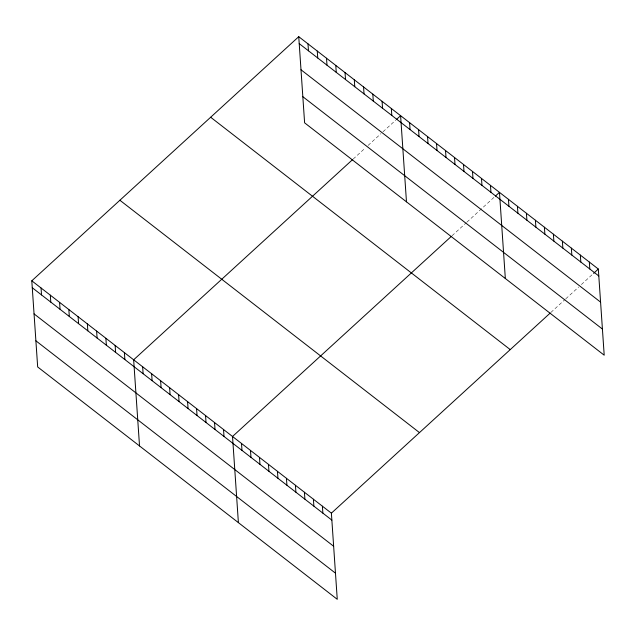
<?xml version="1.0" encoding="UTF-8"?>
<svg xmlns="http://www.w3.org/2000/svg" width="636" height="636" viewBox="0 0 636 636"><rect width="100%" height="100%" fill="white"/><g stroke="black" fill="none" stroke-linecap="round" stroke-linejoin="round"><path stroke-width="0.48" stroke-dasharray="3.18 2.39" d="M353.171 159.072L365.366 147.918M368.077 145.437L380.948 133.663M382.983 131.803L395.854 120.029M452.029 235.749L466.26 222.735M466.935 222.115L494.721 196.707M550.895 312.427L565.126 299.413M565.802 298.793L578.673 287.019M581.384 284.538L592.903 274.005"/><path stroke-width="0.95" d="M31.8 280.81L331.388 513.165L337.255 599.311L37.675 366.956L31.8 280.81L298.745 36.689L598.325 269.044L604.2 355.19L304.612 122.835L298.745 36.689M352.487 159.692L133.655 359.809L139.53 445.955M396.538 119.409L400.601 115.688L406.476 201.835M451.353 236.369L232.522 436.487L238.397 522.633M495.396 196.087L499.467 192.366L505.334 278.512M331.388 513.165L550.22 313.047M593.587 273.385L598.325 269.044M299.214 43.63L598.802 275.984M300.995 69.769L600.583 302.124M302.831 96.696L602.419 329.05M210.651 117.247L510.239 349.609M119.894 200.253L419.474 432.607M32.277 287.75L331.857 520.105M34.058 313.89L333.638 546.245M35.894 340.817L335.474 573.171M589.341 262.072L589.811 269.012M580.35 255.108L580.827 262.048M571.367 248.135L571.836 255.076M562.375 241.163L562.852 248.104M553.392 234.191L553.861 241.131M544.4 227.219L544.877 234.159M535.417 220.255L535.886 227.187M526.425 213.283L526.902 220.223M517.442 206.31L517.911 213.251M508.45 199.338L508.927 206.279M490.475 185.394L490.952 192.334M481.492 178.43L481.961 185.37M472.5 171.458L472.977 178.398M463.517 164.486L463.986 171.426M454.525 157.513L455.002 164.454M445.542 150.541L446.011 157.482M436.55 143.577L437.027 150.509M427.567 136.605L428.036 143.545M418.575 129.633L419.052 136.573M409.592 122.661L410.061 129.601M391.339 108.51L391.816 115.45M382.077 101.331L382.554 108.263M372.823 94.144L373.292 101.084M363.561 86.965L364.031 93.905M354.3 79.778L354.777 86.719M345.038 72.599L345.515 79.54M335.784 65.421L336.253 72.361M326.522 58.234L326.991 65.174M317.261 51.055L317.738 57.995M307.999 43.868L308.476 50.808M322.396 506.192L322.873 513.133M313.413 499.228L313.882 506.161M304.421 492.256L304.898 499.196M295.438 485.284L295.907 492.224M286.446 478.312L286.923 485.252M277.463 471.34L277.932 478.28M268.471 464.367L268.949 471.308M259.488 457.403L259.957 464.344M250.497 450.431L250.974 457.371M241.513 443.459L241.982 450.399M223.538 429.515L224.007 436.455M214.547 422.55L215.024 429.483M205.563 415.578L206.032 422.519M196.572 408.606L197.049 415.547M187.588 401.634L188.057 408.574M178.597 394.662L179.074 401.602M169.613 387.698L170.082 394.63M160.622 380.726L161.099 387.666M151.638 373.753L152.107 380.694M142.647 366.781L143.124 373.722M124.402 352.63L124.871 359.571M115.14 345.443L115.609 352.384M105.878 338.265L106.355 345.205M96.616 331.086L97.093 338.026M87.363 323.899L87.832 330.839M78.101 316.72L78.57 323.66M68.839 309.541L69.316 316.474M59.577 302.354L60.054 309.295M50.324 295.176L50.793 302.116M41.062 287.989L41.531 294.929"/></g></svg>
